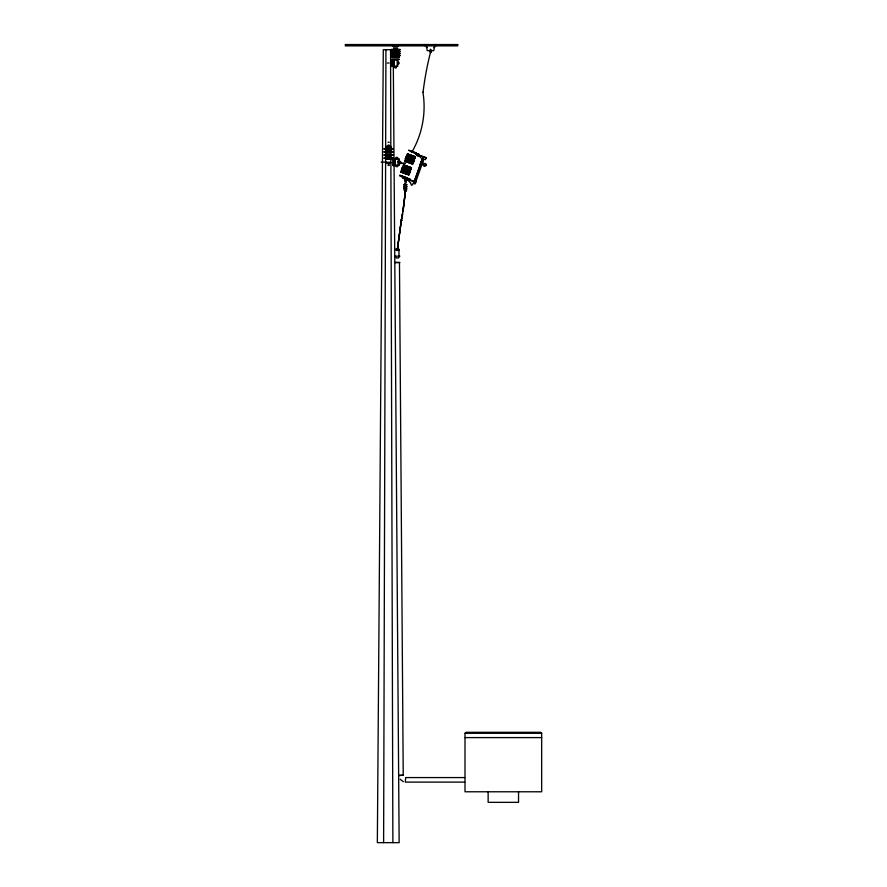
<?xml version="1.0" encoding="UTF-8"?>
<svg xmlns="http://www.w3.org/2000/svg" width="887" height="887" viewBox="0 0 887 887"><rect width="100%" height="100%" fill="white"/><g stroke="black" fill="none" stroke-linecap="round" stroke-linejoin="round"><path stroke-width="1.33" d="M383.616 842.65L385.934 49.727M397.498 248.859L401.323 220.508A57.223 3.504 -85.8 0 0 405.348 191.171L405.06 190.705M397.354 249.812L401.356 220.497A49.772 3.714 -86.6 0 0 402.676 213.789M396.866 249.103L398.185 249.258A1.586 0.665 0 0 1 398.607 250.267A1.586 0.665 0 0 1 396.179 250.267A1.586 0.665 0 0 1 396.6 249.258L397.387 249.169L399.727 231.574M400.048 229.19L401.29 220.176A47.51 3.936 -83.9 0 0 402.354 213.734M430.461 49.406C431.481 50.06 429.707 49.428 430.572 49.362M398.196 45.869C397.797 44.372 393.307 44.361 392.941 45.847M402.753 177.356L404.35 177.932M408.597 167.532L408.852 166.911M405.049 179.817L405.27 179.207M405.448 180.859L406.457 181.99L405.326 180.815L406.035 178.819L413.63 181.525M406.301 180.261L406.512 179.651M415.859 153.961L416.236 152.908L408.84 150.269M407.388 178.986L407.089 179.828A8.194 8.194 0 0 1 410.304 182.589M416.868 154.305L416.823 155.292L419.085 156.112A2.661 2.661 0 0 1 420.039 156.799L420.815 157.775A2.883 2.883 0 0 0 421.813 158.485L425.35 159.66L426.337 157.675L415.637 153.872M408.087 179.617L408.552 180.139M408.319 178.963L409.118 179.252M416.957 154.726L417.755 155.003M417.189 154.072L417.988 154.349M409.151 179.928L406.113 178.986M409.572 179.407L410.371 179.695M418.431 154.515L419.229 154.793M410.481 180.083L399.86 175.803M419.34 155.192L413.287 152.675M413.009 181.303L415.693 182.644M413.73 181.247C414.185 182.29 411.768 187.29 410.98 184.374A2.783 2.783 0 0 0 410.814 183.343L410.315 182.578M414.672 180.183L420.216 164.616M421.325 161.501L422.999 156.799M413.619 183.31L422.789 158.052M414.307 183.554L423.742 157.066M416.169 180.704L421.702 165.148M422.811 162.033L423.653 159.682M424.03 166.024L424.119 165.891A1.319 1.319 0 0 1 424.263 163.663L424.219 163.574M465.01 733.305L466.008 732.307L540.671 732.307L541.669 733.305L541.669 791.781L465.01 791.781L465.01 733.305L541.669 733.305M398.773 775.693L403.263 775.061M430.55 50.515C430.694 49.982 430.306 50.759 430.572 50.57M430.483 51.701C430.772 51.524 430.262 51.668 430.661 51.524M430.505 52.089L430.572 52.111M423.188 92.226L422.933 92.226A90.751 90.674 0 0 1 411.834 152.165M405.902 187.634L404.583 187.634L406.024 187.656M398.618 775.338L403.23 775.305L399.46 262.474L394.859 262.508L399.926 262.508M424.629 44.616L427.268 44.616M433.876 44.616L436.526 44.616M426.325 47.399L427.19 47.399M433.92 47.399L434.785 47.399M393.573 47.854L397.542 47.854M393.44 48.84L397.664 48.84M391.089 49.428L400.015 49.428M400.115 49.628L383.295 49.727L377.341 842.65L399.15 842.65L394.072 165.969M391.089 49.827L400.015 49.827M393.44 50.814L397.664 50.814M391.089 51.402L400.015 51.402M391.001 51.601L400.115 51.601M391.089 51.801L400.015 51.801M393.529 52.721L397.576 52.721M393.44 52.776L397.664 52.776M391.089 53.375L400.015 53.375M391.001 53.575L400.115 53.575M391.089 53.763L400.015 53.763M393.44 54.75L397.664 54.75M391.089 55.349L400.015 55.349M391.001 55.537L400.115 55.537M391.089 55.737L400.015 55.737M391.954 57.156L399.15 57.156M391.854 59.241L399.25 59.241M391.921 59.429L399.183 59.429M391.477 59.64L399.006 59.595M397.088 59.773L393.983 59.773L393.983 66.248M397.753 62.157L398.418 62.157L398.418 63.853L397.753 63.853M397.753 62.644L398.418 62.644M387.297 63.01L389.094 63.01M397.753 63.365L398.418 63.365M391.477 66.381L397.686 66.381L397.686 59.64M394.881 67.9L396.201 67.9M387.996 142.242L389.315 142.242M386.677 146.466L390.646 146.466L390.646 147.131L386.677 147.131L386.677 146.466L386.743 147.131M386.544 147.63L390.779 147.63M384.204 148.561L393.118 148.561M384.104 148.861L393.218 148.861M384.204 149.171L393.118 149.171M386.632 150.624L390.679 150.624M386.544 150.712L390.779 150.712M384.204 151.633L393.118 151.633M384.104 151.943L393.218 151.943M384.204 152.242L393.118 152.242M386.544 153.784L390.779 153.784M384.204 154.704L393.118 154.704M384.104 155.014L393.218 155.014M384.204 155.325L393.118 155.325M386.643 156.766L390.679 156.766M386.544 156.855L390.779 156.855M396.212 157.409L397.531 157.409M384.204 157.786L393.118 157.786M384.104 158.086L393.218 158.086M384.204 158.396L398.196 158.729M386.665 158.773L399.028 158.729L399.028 165.47L392.808 165.47M386.588 158.95L390.712 158.95M386.555 159.15L390.746 159.15M386.555 159.294L390.746 159.294M398.562 160.525L398.884 163.175L405.215 163.175M395.192 161.257L394.527 161.257L394.527 162.953L395.192 162.953M398.884 161.257L399.749 161.246L399.749 162.942L398.884 162.953M400.015 161.534L398.03 161.523L398.03 162.731L400.015 162.731L400.015 161.434M394.527 161.744L395.192 161.744M400.015 161.689L398.03 161.7L400.015 161.855M381.177 162.099L386.322 162.099M398.03 161.999L400.015 162.088M398.03 162.177L400.015 162.254L398.03 162.487M386.555 162.432L390.746 162.432M394.527 162.465L395.192 162.465M386.555 162.521L390.746 162.521M398.03 162.665L400.015 162.609M386.588 162.753L390.712 162.753M386.621 162.886L390.668 162.886M386.721 163.064L390.579 163.064M398.562 163.507L405.126 163.507M388.018 165.425L389.338 165.425M396.212 166.656L397.531 166.656M404.76 181.07L405.814 181.07M404.594 183.055L405.98 183.055M404.55 184.285L406.024 184.285M403.729 184.607L406.845 184.607M403.696 184.718L406.878 184.718M405.991 185.937L404.583 185.937L406.024 185.971M403.729 186.292L406.845 186.292M403.696 186.403L406.878 186.403M403.729 187.989L406.845 187.989M403.696 188.088L406.878 188.088M404.605 189.319L406.024 189.352M403.696 189.785L406.878 189.785M405.891 191.171L405.891 189.785L405.958 191.171L404.594 191.171L404.594 189.785M395.802 249.18L398.973 249.18L398.973 257.308A1.586 0.665 0 0 1 398.762 257.64M394.859 256.155L399.926 256.155M465.01 737.596L541.669 737.596M464.655 777.577L405.647 777.577L405.326 782.112L464.611 782.112M426.082 164.96L426.237 164.971A1.319 1.319 0 0 0 424.263 163.663M397.675 249.657L397.221 250.056M408.663 150.358L416.258 153.063M417.455 153.639L418.054 153.85M418.697 154.083L419.296 154.294M411.169 151.921L411.557 152.01M416.768 154.582L426.237 157.953M416.79 155.502L417.389 155.724M418.032 155.946L418.631 156.167M407.443 153.784L415.349 156.6M407.41 153.983L415.26 156.777M407.399 154.172L415.149 156.932M407.41 154.338L415.027 157.054M407.477 154.56L414.839 157.176M409.018 155.558L412.998 156.977M406.634 155.258L415.038 158.252M406.479 155.391L415.072 158.451M406.512 155.591L414.916 158.585M408.43 157.199L412.422 158.618M406.046 156.899L414.451 159.893M405.902 157.032L414.484 160.092M405.936 157.232L414.34 160.225M407.953 158.828L411.768 160.181M407.854 158.84L411.834 160.259M420.482 163.308L423.642 164.439M405.47 158.54L413.863 161.534M405.315 158.673L413.907 161.733M405.348 158.873L413.752 161.866M407.266 160.48L411.246 161.9M404.882 160.192L413.287 163.175M404.727 160.314L413.32 163.374M404.76 160.514L413.165 163.507M405.037 160.902L412.732 163.64M404.882 161.079L412.732 163.873M404.805 161.223L412.699 164.04L404.771 161.301M411.413 167.676L403.507 164.86L411.368 167.765M403.452 165.159L411.269 167.931M403.452 165.337L411.147 168.075M403.485 165.503L411.025 168.186M403.607 165.736L410.77 168.286M405.093 166.568L409.084 167.987M402.709 166.279L411.113 169.273M402.554 166.412L411.147 169.472M402.598 166.612L411.003 169.594M408.43 169.561L404.616 168.197L408.497 169.639M402.121 167.92L410.526 170.914M401.977 168.053L410.559 171.113M402.011 168.253L410.415 171.246M403.929 169.86L407.909 171.28M401.545 169.561L409.949 172.555M401.39 169.694L409.982 172.754M401.423 169.894L409.827 172.887M403.341 171.501L407.321 172.921M400.957 171.202L409.362 174.196M400.802 171.335L409.395 174.395M400.835 171.535L409.24 174.528M401.09 171.867L408.852 174.628M400.968 172.034L408.84 174.839M400.902 172.167L408.807 174.983M399.826 175.194L407.732 178.01M399.793 175.438L407.599 178.22M408.585 178.542L409.184 178.753M409.827 178.986L410.437 179.196M399.804 175.593L407.344 178.287M401.822 177.001L414.284 181.447M402.643 178.232L403.884 178.675M405.47 179.429L406.224 179.695M407.92 180.405L408.519 180.615M405.348 179.773L406.102 180.039M403.363 781.691L400.148 779.285M393.207 49.727L393.251 56.646M393.329 66.337L394.028 159.05M390.557 49.727L392.874 842.65M518.54 791.781L518.54 802.347L488.138 802.347L488.138 791.781M436.526 45.636L433.876 45.636M434.353 47.399L433.699 50.703L427.168 50.648L426.758 47.399M431.149 50.204L431.149 51.224M429.962 50.204L429.962 51.224M427.268 45.636L424.629 45.636M405.636 189.785L405.636 191.171M405.525 181.07L405.525 179.085L405.06 181.07M405.47 189.785L405.47 191.171M405.281 189.785L405.281 191.171A49.772 3.714 -86.6 0 1 403.807 205.607M405.104 189.785L405.104 191.171M404.938 189.785L404.938 191.171M404.794 189.785L404.683 191.171M400.669 161.445L400.669 162.764M399.35 161.257L399.35 162.953M399.083 161.246L399.083 162.942M399.006 62.345L399.006 63.664M398.562 158.729L398.562 165.47M397.986 45.215L397.986 45.869M397.842 45.215L397.842 45.869M397.72 158.396L397.72 157.731L396.023 157.731L396.023 158.396M397.72 165.47L397.72 166.124L396.023 166.124L396.023 165.47M397.42 45.215L397.42 45.869M397.221 59.64L397.221 66.381M397.232 157.731L397.232 158.396M397.232 165.47L397.232 166.124M396.877 45.215L396.877 45.869M396.511 157.731L396.511 158.396M396.511 165.47L396.511 166.124M396.389 66.381L396.389 67.035L394.693 67.035L394.693 66.381M396.234 45.215L396.234 45.869M395.901 66.381L395.901 67.035M395.558 45.215L395.558 45.869M395.181 66.381L395.181 67.035M395.192 158.729L395.192 165.47M394.87 45.215L394.87 45.869M394.238 45.215L394.238 45.869M394.194 161.445L394.194 162.764M393.85 59.64L393.85 66.381M393.684 45.215L393.684 45.869M393.263 45.215L393.263 45.869M393.285 158.729L393.285 165.47M393.129 45.215L393.129 45.869M393.118 158.729L393.141 165.47M391.954 59.64L391.954 66.381M391.788 59.64L391.788 66.381M390.568 146.466L390.568 147.131M390.38 147.131L390.247 146L387.131 146.466M390.036 146L390.058 147.131M389.648 146.466L389.648 147.131M389.526 163.108L389.526 163.773L387.83 163.773L387.83 163.108M389.448 146.466L389.504 145.346L387.807 145.346L387.807 146M389.382 162.554L389.415 163.108M389.171 146.466L389.171 147.131M389.016 145.346L389.071 146.466M389.038 163.108L389.038 163.773M388.661 146L388.661 147.131M388.295 145.346L388.151 147.131M388.318 163.108L388.318 163.773M387.663 146.466L387.663 147.131M387.286 146L387.253 147.131M386.943 146.466L386.943 147.131M423.055 92.215A317.834 317.579 0 0 1 430.572 51.967M403.696 206.516A49.772 3.714 -86.6 0 1 403.02 211.561M405.292 191.171A47.51 3.936 -83.9 0 1 402.709 211.428M398.518 257.784A1.586 0.665 0 0 1 396.267 257.784M396.023 257.64A1.586 0.665 0 0 1 395.802 257.308M426.148 164.96A1.319 1.319 0 0 1 424.075 165.947M400.869 220.442C402.088 221.018 401.301 219.521 400.869 220.442M401.778 220.475L400.902 220.564L401.778 220.475M430.461 52.566C431.348 52.876 429.907 51.79 430.483 52.555M430.095 51.002L431.093 51.014L430.117 51.047M405.547 179.207L405.27 180.006L406.013 180.272L406.301 179.473L405.547 179.207M414.484 180.116L413.375 183.221L415.249 183.886L416.358 180.782L414.484 180.116M421.137 161.434L420.028 164.55L421.89 165.215L422.999 162.099L421.137 161.434M457.736 44.55L345.331 44.55L345.331 45.869L457.736 45.869L457.736 44.55M399.25 57.345L391.854 57.345L399.25 57.389M398.429 158.862L395.325 158.862L395.325 165.337L398.429 165.337L398.429 158.862M430.35 51.768L430.916 51.923L430.35 51.768"/></g></svg>
